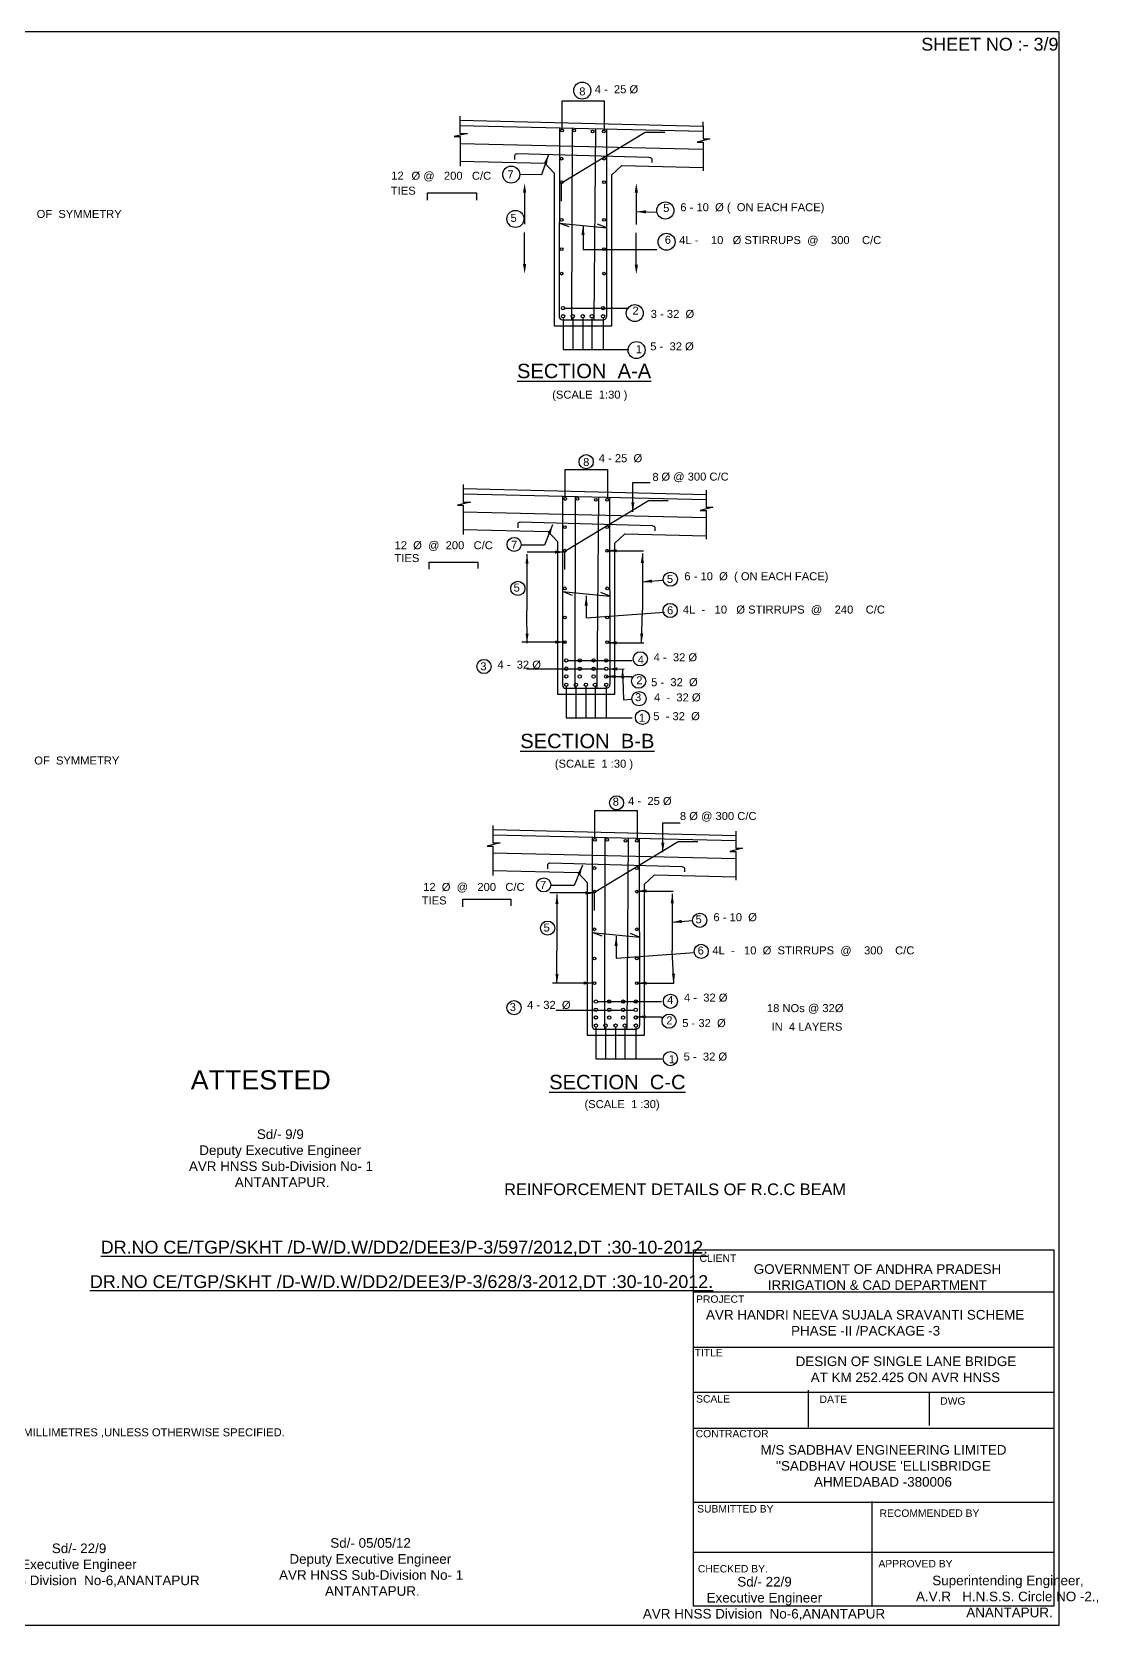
# Model space of a CAD drawing. Header units: inches. Extents: x 25936 to 27299, y 1013 to 2008.
# Drawn here: x 26633 to 27299, y 1013 to 2008 of the extents above; entities that cross this region are included whole.
import ezdxf

# ---------------------------------------------------------------- set-up
doc = ezdxf.new("R2010")
doc.units = ezdxf.units.IN
doc.header["$MEASUREMENT"] = 0
for name, color, linetype in [('DIMENSION', 7, 'Continuous'), ('DIMENSIONS', 255, 'Continuous'), ('TEXT', 1, 'Continuous')]:
    doc.layers.add(name, color=color, linetype=linetype)
doc.styles.get("Standard").update_dxf_attribs({"font": 'arial.ttf', "height": 5})
doc.dimstyles.get("Standard").update_dxf_attribs({"dimtxt": 5, "dimasz": 6, "dimexe": 0.18, "dimexo": 0.0625, "dimgap": 0.09, "dimtad": 0, "dimtih": 1, "dimtoh": 1, "dimdec": 4, "dimzin": 0, "dimdsep": 46, "dimtxsty": 'Standard', "dimcen": 0.09, "dimse1": 1, "dimse2": 1, "dimadec": 0, "dimazin": 0, "dimtfac": 1, "dimtdec": 4, "dimtofl": 0, "dimtmove": 0, "dimatfit": 3, "dimfxl": 1, "dimtolj": 1, "dimtzin": 0, "dimarcsym": 0})

# ---------------------------------------------------------------- blocks, each defined once
blk = doc.blocks.new('*D11')
at = {"layer": 'Defpoints', "color": 0, "transparency": 16777216}
for p in [(26995.59, 1913.77), (26995.59, 1856.68), (27010.92, 1856.68)]:
    blk.add_point(p, dxfattribs=at)
at = {"layer": 'DIMENSIONS', "color": 0, "lineweight": -2, "transparency": 16777216}
for p, q in [((27010.92, 1907.77), (27010.92, 1887.81)), ((27010.92, 1862.68), (27010.92, 1882.63))]:
    blk.add_line(p, q, dxfattribs=at)
at = {"layer": 'DIMENSIONS', "color": 0, "transparency": 16777216}
for points in [[(27009.92, 1907.77), (27011.92, 1907.77), (27010.92, 1913.77)], [(27009.92, 1862.68), (27011.92, 1862.68), (27010.92, 1856.68)]]:
    blk.add_solid(points, dxfattribs=at)
at = {"layer": 'DIMENSIONS', "color": 0, "transparency": 16777216, "insert": (27010.92, 1885.22), "char_height": 5, "attachment_point": 5}
blk.add_mtext('\\A1;  ', dxfattribs=at)
blk = doc.blocks.new('*D12')
at = {"layer": 'Defpoints', "color": 0, "transparency": 16777216}
for p in [(26963.6, 1913.69), (26941.11, 1857.14), (26963.39, 1857.14)]:
    blk.add_point(p, dxfattribs=at)
at = {"layer": 'DIMENSIONS', "color": 0, "lineweight": -2, "transparency": 16777216}
for p, q in [((26941.11, 1907.69), (26941.11, 1888)), ((26941.11, 1863.14), (26941.11, 1882.82))]:
    blk.add_line(p, q, dxfattribs=at)
at = {"layer": 'DIMENSIONS', "color": 0, "transparency": 16777216}
for points in [[(26940.11, 1907.69), (26942.11, 1907.69), (26941.11, 1913.69)], [(26940.11, 1863.14), (26942.11, 1863.14), (26941.11, 1857.14)]]:
    blk.add_solid(points, dxfattribs=at)
at = {"layer": 'DIMENSIONS', "color": 0, "transparency": 16777216, "insert": (26941.11, 1885.41), "char_height": 5, "attachment_point": 5}
blk.add_mtext('\\A1;  ', dxfattribs=at)

msp = doc.modelspace()

# ---------------------------------------------------------------- linework, layer by layer
at = {"color": 0}
for points in [[(26964.53688, 1947.43986), (26964.53688, 1965.06409), (26990.87465, 1965.06409), (26990.92639, 1946.87339)], [(26900.71045, 1955.64836), (26900.71045, 1944.68007), (26905.37736, 1944.68007), (26897.11726, 1942.76247), (26900.80872, 1942.76247), (26900.80872, 1924.29355)], [(26900.71045, 1953.0651), (27052.71467, 1949.40495), (27052.71467, 1952.00946)], [(26900.71045, 1949.71794), (27052.65199, 1946.23163)], [(26964.15711, 1902.52468), (26964.15711, 1913.96604), (27016.43604, 1945.62092), (27028.81192, 1945.62092)], [(26970.77941, 1948.1102), (26970.46859, 1828.30851)], [(26984.56035, 1828.3129), (26985.53778, 1947.77157)], [(27052.65199, 1949.40646), (27052.65199, 1941.37976), (27056.78043, 1941.37976), (27048.88533, 1939.28201), (27052.6449, 1939.28201), (27052.6449, 1921.3687)], [(26900.80872, 1938.52385), (27052.6449, 1934.97232)], [(26900.80872, 1927.43411), (26953.80504, 1926.22626), (26959.67071, 1920.02499), (26959.67071, 1824.62955), (26995.58934, 1824.62955), (26995.58934, 1918.92439), (27001.78314, 1924.73964), (27052.6449, 1923.45809)], [(26969.02806, 1886.34918), (26962.7935, 1888.71387), (26992.44707, 1885.84096), (26986.75014, 1888.03825)], [(26966.18771, 1835.67512), (27006.29347, 1835.67512)], [(26965.139, 1829.48377), (26965.139, 1809.83435), (27006.30921, 1809.83435)], [(26971.20324, 1829.48377), (26971.20324, 1809.83435)], [(26977.42415, 1829.48377), (26977.42415, 1809.83435)], [(26983.10823, 1829.48377), (26983.10823, 1809.83435)], [(26990.11078, 1829.48377), (26990.11078, 1809.83435)], [(26966.53244, 1717.23276), (26966.53244, 1734.85699), (26992.87021, 1734.85699), (26992.92195, 1716.66629)], [(26902.70602, 1725.44127), (26902.70602, 1714.47297), (26907.37292, 1714.47297), (26899.11282, 1712.55538), (26902.80428, 1712.55538), (26902.80428, 1694.08645)], [(26902.70602, 1722.858), (27054.71024, 1719.19785), (27054.71024, 1721.80236)], [(26902.70602, 1719.51084), (27054.64756, 1716.02453)], [(26966.15267, 1672.31758), (26966.15267, 1683.75894), (27018.4316, 1715.41383), (27030.80748, 1715.41383)], [(26972.77497, 1717.9031), (26972.46415, 1598.10141)], [(26986.55591, 1598.1058), (26987.53334, 1717.56447)], [(27054.64756, 1719.19936), (27054.64756, 1711.17266), (27058.77599, 1711.17266), (27050.88089, 1709.07491), (27054.64047, 1709.07491), (27054.64047, 1691.1616)], [(26902.80428, 1708.31675), (27054.64047, 1704.76522)], [(26902.80428, 1697.22701), (26955.80061, 1696.01916), (26961.66628, 1689.81789), (26961.66628, 1594.42246), (26997.5849, 1594.42246), (26997.5849, 1688.71729), (27003.7787, 1694.53254), (27054.64047, 1693.25099)], [(26971.02362, 1656.14208), (26964.78906, 1658.50677), (26994.44264, 1655.63387), (26988.7457, 1657.83115)], [(26968.18327, 1615.50749), (27008.26067, 1615.50749)], [(26991.108, 1609.9906), (26942.41177, 1609.9906)], [(26967.13456, 1599.27667), (26967.13456, 1579.62726), (27008.30478, 1579.62726)], [(26973.1988, 1599.27667), (26973.1988, 1579.62726)], [(26979.41971, 1599.27667), (26979.41971, 1579.62726)], [(26985.10379, 1599.27667), (26985.10379, 1579.62726)], [(26992.10634, 1599.27667), (26992.10634, 1579.62726)], [(26985.07671, 1504.18915), (26985.07671, 1521.81338), (27011.41448, 1521.81338), (27011.46622, 1503.62268)], [(26921.25028, 1512.39766), (26921.25028, 1501.42936), (26925.91719, 1501.42936), (26917.65709, 1499.51177), (26921.34855, 1499.51177), (26921.34855, 1481.04285)], [(26921.25028, 1509.81439), (27073.2545, 1506.15425), (27073.2545, 1508.75876)], [(26921.25028, 1506.46723), (27073.19182, 1502.98093)], [(26991.31924, 1504.8595), (26991.00842, 1385.0578)], [(27005.10018, 1385.0622), (27006.07761, 1504.52087)], [(27073.19182, 1506.15576), (27073.19182, 1498.12905), (27077.32026, 1498.12905), (27069.42516, 1496.03131), (27073.18473, 1496.03131), (27073.18473, 1478.11799)], [(26921.34855, 1495.27314), (27073.18473, 1491.72161)], [(26984.69694, 1459.27397), (26984.69694, 1470.71534), (27036.97587, 1502.37022), (27049.35175, 1502.37022)], [(26921.34855, 1484.1834), (26974.34487, 1482.97555), (26980.21054, 1476.77429), (26980.21054, 1381.37885), (27016.12917, 1381.37885), (27016.12917, 1475.67368), (27022.32297, 1481.48893), (27073.18473, 1480.20738)], [(26989.56789, 1443.09847), (26983.33333, 1445.46317), (27012.9869, 1442.59026), (27007.28997, 1444.78754)], [(27009.58918, 1396.83022), (26960.89295, 1396.83022)], [(26986.66445, 1402.34711), (27026.74185, 1402.34711)], [(26985.67883, 1386.23306), (26985.67883, 1366.58365), (27026.84904, 1366.58365)], [(26991.74307, 1386.23306), (26991.74307, 1366.58365)], [(26997.96398, 1386.23306), (26997.96398, 1366.58365)], [(27003.64806, 1386.23306), (27003.64806, 1366.58365)], [(27010.65061, 1386.23306), (27010.65061, 1366.58365)]]:
    msp.add_lwpolyline(points, dxfattribs=at)
for points in [[(26962.82272, 1948.29277), (26962.76482, 1830.2476, 0.427035423), (26964.79016, 1828.30674), (26989.98477, 1828.31459, 0.417887206), (26992.49242, 1830.85543), (26992.39613, 1947.6142)], [(26935.0697, 1928.45463), (26935.0697, 1930.92194, -0.412682682), (26936.34238, 1932.20129), (27018.80903, 1929.91483, -0.249427553), (27020.54247, 1928.93015), (27020.54247, 1926.65077)], [(26964.81828, 1718.08567), (26964.76038, 1600.0405, 0.427035423), (26966.78572, 1598.09964), (26991.98034, 1598.1075, 0.417887206), (26994.48798, 1600.64833), (26994.39169, 1717.40711)], [(26937.06526, 1698.24753), (26937.06526, 1700.71484, -0.412682682), (26938.33794, 1701.9942), (27020.80459, 1699.70773, -0.249427553), (27022.53803, 1698.72305), (27022.53803, 1696.44368)], [(26983.36255, 1505.04206), (26983.30465, 1386.99689, 0.427035423), (26985.32999, 1385.05603), (27010.5246, 1385.06389, 0.417887206), (27013.03225, 1387.60473), (27012.93596, 1504.3635)], [(26955.60953, 1485.20392), (26955.60953, 1487.67123, -0.412682682), (26956.88221, 1488.95059), (27039.34886, 1486.66413, -0.249427553), (27041.0823, 1485.67944), (27041.0823, 1483.40007)]]:
    msp.add_lwpolyline(points, format="xyb", dxfattribs=at)
for centre, radius in [((26964.53688, 1946.57953), 0.86032), ((26972.07759, 1946.65824), 0.86032), ((26983.63638, 1946.01819), 0.86032), ((26990.68144, 1946.04867), 0.86032), ((26964.24957, 1929.01384), 0.86032), ((26990.73893, 1929.01384), 0.86032), ((26964.24957, 1914.25383), 0.86032), ((26990.73893, 1914.25383), 0.86032), ((26964.24957, 1890.72156), 0.86032), ((26990.73893, 1890.72156), 0.86032), ((26964.24957, 1872.48958), 0.86032), ((26990.73893, 1872.48958), 0.86032), ((26964.24957, 1857.13587), 0.86032), ((26990.73893, 1857.13587), 0.86032), ((26965.139, 1835.67512), 1.04871), ((26990.11078, 1835.65657), 1.04871), ((26965.139, 1830.53248), 1.04871), ((26971.20324, 1830.53248), 1.04871), ((26977.42415, 1830.53248), 1.04871), ((26983.10823, 1830.53248), 1.04871), ((26990.11078, 1830.53248), 1.04871), ((26966.53244, 1716.37244), 0.86032), ((26974.07315, 1716.45114), 0.86032), ((26985.63194, 1715.81109), 0.86032), ((26992.677, 1715.84157), 0.86032), ((26966.24513, 1698.80675), 0.86032), ((26992.7345, 1698.80675), 0.86032), ((26966.24513, 1684.04673), 0.86032), ((26992.7345, 1684.04673), 0.86032), ((26966.24513, 1660.51447), 0.86032), ((26992.7345, 1660.51447), 0.86032), ((26966.24513, 1642.28248), 0.86032), ((26992.7345, 1642.28248), 0.86032), ((26966.24513, 1626.92877), 0.86032), ((26992.7345, 1626.92877), 0.86032), ((26967.13456, 1615.50749), 1.04871), ((26975.55187, 1615.48894), 1.04871), ((26984.19914, 1615.48894), 1.04871), ((26992.10634, 1615.48894), 1.04871), ((26967.13456, 1610.33025), 1.04871), ((26967.13456, 1605.46802), 1.04871), ((26975.55187, 1610.3117), 1.04871), ((26975.55187, 1605.44947), 1.04871), ((26984.19914, 1610.3117), 1.04871), ((26984.19914, 1605.44947), 1.04871), ((26992.10634, 1610.3117), 1.04871), ((26992.10634, 1605.44947), 1.04871), ((26967.13456, 1600.32538), 1.04871), ((26973.1988, 1600.32538), 1.04871), ((26979.41971, 1600.32538), 1.04871), ((26985.10379, 1600.32538), 1.04871), ((26992.10634, 1600.32538), 1.04871), ((26985.07671, 1503.32883), 0.86032), ((26992.61742, 1503.40753), 0.86032), ((27004.17621, 1502.76749), 0.86032), ((27011.22127, 1502.79797), 0.86032), ((26984.7894, 1485.76314), 0.86032), ((27011.27876, 1485.76314), 0.86032), ((26984.7894, 1471.00313), 0.86032), ((27011.27876, 1471.00313), 0.86032), ((26984.7894, 1447.47086), 0.86032), ((27011.27876, 1447.47086), 0.86032), ((26984.7894, 1429.23887), 0.86032), ((27011.27876, 1429.23887), 0.86032), ((26984.7894, 1413.88516), 0.86032), ((27011.27876, 1413.88516), 0.86032), ((26985.61574, 1402.34711), 1.04871), ((26985.61574, 1397.16987), 1.04871), ((26994.03305, 1402.32856), 1.04871), ((26994.03305, 1397.15132), 1.04871), ((27002.68033, 1402.32856), 1.04871), ((27002.68033, 1397.15132), 1.04871), ((27010.58752, 1402.32856), 1.04871), ((27010.58752, 1397.15132), 1.04871), ((26985.61574, 1392.30764), 1.04871), ((26985.67883, 1392.42441), 1.04871), ((26985.67883, 1387.28177), 1.04871), ((26991.74307, 1387.28177), 1.04871), ((26994.03305, 1392.28909), 1.04871), ((26997.96398, 1387.28177), 1.04871), ((27002.68033, 1392.28909), 1.04871), ((27003.64806, 1387.28177), 1.04871), ((27010.58752, 1392.28909), 1.04871), ((27010.65061, 1392.40586), 1.04871), ((27010.65061, 1387.28177), 1.04871)]:
    msp.add_circle(centre, radius, dxfattribs=at)
at = {"layer": 'DIMENSIONS', "color": 0}
msp.add_lwpolyline([(27275.04943, 2008.24122), (25935.69144, 2008.24122), (25935.69144, 1012.68386), (27275.04943, 1012.68386)], close=True, dxfattribs=at)
for points in [[(26880.43016, 1903.122), (26880.43016, 1907.66864), (26910.964, 1907.66864), (26910.964, 1903.06914)], [(26881.54209, 1672.53026), (26881.54209, 1676.79572), (26911.88685, 1676.79572), (26911.88685, 1672.90663)], [(26902.51917, 1461.52698), (26902.51917, 1466.3475), (26932.45956, 1466.3475), (26932.45956, 1462.0832)]]:
    msp.add_lwpolyline(points, dxfattribs=at)
for centre, radius in [((26977.14664, 1971.53165), 5.32158), ((26932.74671, 1919.04578), 5.32158), ((27029.04317, 1896.62004), 5.32158), ((26935.34386, 1891.34344), 5.32158), ((27029.79859, 1877.09674), 5.32158), ((27009.94881, 1832.5), 5.32158), ((27011.04066, 1809.43442), 5.32158), ((26979.58787, 1739.65805), 4.42908), ((26934.55605, 1687.96155), 4.42908), ((26936.87492, 1660.5077), 4.42908), ((27032.1913, 1666.21103), 4.42908), ((27032.05671, 1646.68275), 4.42908), ((26915.71313, 1611.6707), 4.42908), ((27013.38891, 1616.46626), 4.42908), ((27012.37271, 1602.48807), 4.42908), ((27012.59762, 1591.59216), 4.42908), ((27014.73429, 1579.90994), 4.42908), ((26998.55956, 1526.50156), 4.42908), ((26953.07571, 1475.23549), 4.42908), ((27050.5146, 1453.08819), 4.42908), ((26955.47956, 1448.20544), 4.42908), ((27051.47485, 1433.7), 4.42908), ((27032.23281, 1402.52151), 4.42908), ((26934.52355, 1398.47859), 4.42908), ((27031.41224, 1390.09031), 4.42908), ((27032.20308, 1366.66148), 4.42908)]:
    msp.add_circle(centre, radius, dxfattribs=at)
at = {"layer": 'TEXT', "color": 0}
msp.add_lwpolyline([(27271.77555, 1024.54564), (27046.58513, 1024.54564), (27046.58513, 1247.14512), (27271.77555, 1247.14512)], close=True, dxfattribs=at)
for points in [[(27046.58513, 1220.97172), (27271.77555, 1220.97172)], [(27046.58513, 1186.38695), (27271.77555, 1186.38695)], [(27046.58513, 1158.25457), (27271.77555, 1158.25457)], [(27118.48922, 1136.30706), (27118.48922, 1159.53563)], [(27194.15115, 1137.33944), (27194.15115, 1158.50325)], [(27046.58513, 1135.80028), (27271.77555, 1135.80028)], [(27046.58513, 1089.47994), (27271.77555, 1089.47994)], [(27158.27818, 1024.46099), (27158.27818, 1090.01718)], [(27046.58513, 1058.25042), (27271.77555, 1058.25042)]]:
    msp.add_lwpolyline(points, dxfattribs=at)

# ---------------------------------------------------------------- texts
at = {"layer": 'DIMENSION', "color": 0, "char_height": 6, "width": 188.9045003, "attachment_point": 1}
for s, insert in [('\\pi80.148;Sd/- 9/9\\P\\pi44.164;Deputy Executive Engineer  \\P\\pi37.694;AVR HNSS Sub-Division No- 1\\P\\pi64.08; ANTANTAPUR.', (26693.6652, 1322.45286)), ('\\pi69.697;Sd/- 05/05/12 \\P\\pi44.164;Deputy Executive Engineer  \\P\\pi37.694;AVR HNSS Sub-Division No- 1\\P\\pi64.08; ANTANTAPUR.', (26750.0041, 1067.03246)), ('\\pi77.817;Sd/- 22/9\\P\\pi58.616;Executive Engineer  \\P\\pi18.818;AVR HNSS Division  No-6,ANANTAPUR ', (26567.92238, 1063.67253)), ('\\pi77.817;Sd/- 22/9\\P\\pi58.616;Executive Engineer  \\P\\pi18.818;AVR HNSS Division  No-6,ANANTAPUR ', (26996.21163, 1042.81994)), ('\\pi94.452;\\P\\pi47.713;Superintending Engineer,\\P\\pi37.538;A.V.R   H.N.S.S. Circle NO -2.,\\P\\pi66.64; ANANTAPUR.', (27148.12402, 1053.61558))]:
    msp.add_mtext(s, dxfattribs=dict(at, insert=insert))
at = {"layer": 'DIMENSIONS', "color": 0}
for s, height, p in [('ATTESTED   ', 12, (26732.49177, 1347.38606)), ('REINFORCEMENT DETAILS OF R.C.C BEAM', 7.3, (26928.36102, 1281.36374)), ('%%UDR.NO CE/TGP/SKHT /D-W/D.W/DD2/DEE3/P-3/597/2012,DT :30-10-2012.', 8, (26676.29646, 1244.88301)), ('%%UDR.NO CE/TGP/SKHT /D-W/D.W/DD2/DEE3/P-3/628/3-2012,DT :30-10-2012.', 8, (26669.55213, 1223.34075)), ('1.ALL DIMENSIONS ARE IN MILLIMETRES ,UNLESS OTHERWISE SPECIFIED.', 5, (26536.29746, 1130.67598))]:
    msp.add_text(s, height=height, dxfattribs=at).set_placement(p)
at = {"layer": 'TEXT', "color": 0}
for s, height, p in [('SHEET NO :- 3/9', 8, (27188.98939, 1996.52249)), ('8', 5, (26975.25131, 1968.53429)), ('4 -  25 Ø', 5, (26984.92441, 1969.87063)), ('7', 5, (26930.35137, 1916.71953)), ('TIES', 5, (26857.54044, 1906.5254)), ('12 ', 5, (26857.76207, 1915.90326)), ('Ø @   200   C/C', 5, (26870.4321, 1915.84057)), ('OF  SYMMETRY', 5, (26636.2177, 1891.96529)), ('5', 5, (26932.32045, 1889.51194)), ('5', 5, (27027.71673, 1895.71575)), ('6 - 10  Ø (  ON EACH FACE)', 5, (27038.39867, 1896.16494)), ('6', 5, (27028.70551, 1875.8342)), ('4L -    10   Ø STIRRUPS  @    300    C/C', 5, (27037.72615, 1875.63838)), ('2', 5, (27008.5215, 1831.56681)), ('3 - 32  Ø', 5, (27019.89908, 1829.51749)), ('1', 5, (27010.57613, 1807.47367)), ('5 -  32 Ø', 5, (27019.6316, 1809.2265)), ('%%USECTION  A-A', 9, (26936.3664, 1791.84304)), ('(SCALE  1:30 )', 5, (26958.35174, 1779.07034)), ('4 - 25  Ø', 5, (26987.43047, 1739.35878)), ('8', 5, (26977.68743, 1736.97845)), ('8', 5, (27020.97642, 1727.6661)), ('Ø @ 300 C/C', 5, (27026.6021, 1727.84737)), ('12  Ø  @  200   C/C', 5, (26859.84077, 1684.9522)), ('7', 5, (26932.67207, 1685.33478)), ('TIES', 5, (26859.84077, 1676.92014)), ('5', 5, (26934.25721, 1658.4995)), ('5', 5, (27030.0119, 1663.88867)), ('6 - 10  Ø  ( ON EACH FACE)', 5, (27040.92912, 1665.58954)), ('6', 5, (27030.13995, 1644.31987)), ('4L  -   10   Ø STIRRUPS  @    240    C/C', 5, (27040.02887, 1644.77187)), ('3', 5, (26913.40774, 1609.327)), ('4 -  32 Ø', 5, (26924.15552, 1610.3692)), ('4', 5, (27011.76113, 1613.48338)), ('4 -  32 Ø', 5, (27021.72997, 1614.94948)), ('2', 5, (27010.89487, 1600.5831)), ('5 -  32  Ø', 5, (27020.17221, 1599.3898)), ('3', 5, (27010.10736, 1590.04262)), ('4  -  32 Ø', 5, (27021.96818, 1589.87001)), ('5  - 32  Ø', 5, (27021.48887, 1578.14041)), ('1', 5, (27012.54255, 1577.17574)), ('%%USECTION  B-B', 9, (26938.3934, 1560.64806)), ('OF  SYMMETRY', 5, (26634.72781, 1550.45884)), ('(SCALE  1 :30 )', 5, (26959.99152, 1548.4627)), ('8', 5, (26996.16946, 1524.70492)), ('4 -  25 Ø', 5, (27005.79946, 1525.14745)), ('8 Ø @ 300 C/C', 5, (27038.16869, 1515.77199)), ('12  Ø  @   200   C/C', 5, (26877.73262, 1471.44691)), ('7', 5, (26950.70154, 1472.74259)), ('TIES', 5, (26876.86594, 1463.00646)), ('5', 5, (27047.89675, 1451.22431)), ('6 - 10  Ø', 5, (27059.0854, 1452.53958)), ('5', 5, (26952.95677, 1446.05754)), ('6', 5, (27049.23033, 1431.72365)), ('4L  -   10  Ø  STIRRUPS  @    300    C/C', 5, (27058.40818, 1431.8068)), ('4', 5, (27030.18633, 1400.83831)), ('4 -  32 Ø', 5, (27040.70484, 1402.30158)), ('3', 5, (26931.79432, 1396.41048)), ('4 - 32  Ø', 5, (26942.67562, 1397.76234)), ('18 NOs @ 32Ø', 5, (27092.5197, 1395.72565)), ('2', 5, (27029.64844, 1388.05101)), ('5 - 32  Ø', 5, (27039.61847, 1386.38649)), ('IN  4 LAYERS', 5, (27095.40925, 1384.09399)), ('1', 5, (27031.18688, 1363.81152)), ('5 -  32 Ø', 5, (27040.49499, 1365.45698)), ('%%USECTION  C-C', 9, (26956.48594, 1347.53776)), ('(SCALE  1 :30)', 5, (26978.5206, 1335.73565)), ('CLIENT ', 4.620439, (27050.42251, 1239.67088)), ('PROJECT ', 4.620439, (27048.25231, 1214.10672)), ('TITLE ', 4.620439, (27047.34903, 1180.60252)), ('SCALE ', 4.620439, (27048.25231, 1151.73462)), ('DATE ', 4.620439, (27125.42776, 1151.5092)), ('DWG', 4.620439, (27200.79933, 1150.38156)), ('CONTRACTOR', 4.620439, (27048.02091, 1130.00422)), ('SUBMITTED BY ', 4.6204387, (27048.9224, 1083.05193)), ('RECOMMENDED BY', 4.6204387, (27162.88214, 1080.34581)), ('CHECKED BY.', 4.6204387, (27049.37449, 1045.61427)), ('APPROVED BY ', 4.6204387, (27162.2049, 1048.77179))]:
    msp.add_text(s, height=height, dxfattribs=at).set_placement(p)
at = {"layer": 'TEXT', "color": 0, "char_height": 6, "attachment_point": 1}
for s, insert, width in [('\\pi13.897;GOVERNMENT OF ANDHRA PRADESH  \\P\\pi22.662;IRRIGATION & CAD DEPARTMENT ', (27070.39829, 1238.19051), 181.2891824), ('\\pi7.8707;AVR HANDRI NEEVA SUJALA SRAVANTI SCHEME  \\P\\pi61.021;PHASE -II /PACKAGE -3', (27046.58513, 1209.63521), 214.1752725), ('\\pi22.259;DESIGN OF SINGLE LANE BRIDGE  \\P\\pi31.703;AT KM 252.425 ON AVR HNSS', (27088.19406, 1180.5419), 181.2891824), ("\\pi14.331;M/S SADBHAV ENGINEERING LIMITED  \\P\\pi23.906;''SADBHAV HOUSE 'ELLISBRIDGE  \\P\\pi47.744;AHMEDABAD -380006", (27074.19815, 1125.2076), 181.2891824)]:
    msp.add_mtext(s, dxfattribs=dict(at, insert=insert, width=width))

# ---------------------------------------------------------------- dimensions: what is measured, and where the dimension line sits
at = {"layer": 'DIMENSIONS', "color": 0}
for base, p1, p2, picture, middle in [((26941.11066, 1857.1391), (26963.60157, 1913.68792), (26963.38925, 1857.1391), '*D12', (26941.11066, 1885.41351)), ((27010.92152, 1856.67769), (26995.58934, 1913.77118), (26995.58934, 1856.67769), '*D11', (27010.92152, 1885.22444))]:
    dim = msp.add_linear_dim(base=base, p1=p1, p2=p2, angle=90, text='  ', dimstyle='Standard', dxfattribs=at)
    dim.commit()
    dim.dimension.update_dxf_attribs({"geometry": picture, "text_midpoint": middle})

# ---------------------------------------------------------------- leaders
for points in [[(26956.0401, 1931.65516), (26951.73046, 1918.83462), (26938.06829, 1919.04578)], [(27010.92152, 1895.91902), (27023.83437, 1895.53029)], [(26977.62028, 1887.27742), (26977.62028, 1872.33075), (27023.79017, 1872.33075)], [(27008.76311, 1708.25594), (27008.76311, 1726.68839), (27019.51568, 1726.68839)], [(26958.6434, 1700.12759), (26953.46642, 1687.41879), (26939.0501, 1687.42969)], [(26966.15267, 1683.19139), (26942.76067, 1683.19139)], [(26992.7345, 1684.04673), (27015.30119, 1684.04673)], [(26942.60921, 1681.85879), (26942.60921, 1646.73802)], [(27014.68599, 1682.32223), (27014.68599, 1646.85844)], [(27014.68599, 1664.59033), (27027.55241, 1665.64048)], [(26979.61585, 1655.7667), (26979.61585, 1642.01421), (27028.51535, 1645.67387)], [(26942.65427, 1626.29576), (26942.60921, 1646.73802)], [(27014.15179, 1626.48548), (27014.68599, 1646.85844)], [(26966.24513, 1626.92877), (26939.34275, 1626.92877)], [(26992.7345, 1626.48548), (27015.7103, 1626.48548)], [(26992.10634, 1605.44947), (27007.51632, 1605.44947), (27008.59124, 1604.79398)], [(26993.1109, 1610.01061), (27003.30937, 1610.3117)], [(27002.2324, 1610.2799), (27002.80646, 1590.87767), (27008.18029, 1591.26982)], [(27027.46274, 1495.59851), (27027.46274, 1514.03097), (27038.21531, 1514.03097)], [(26977.34303, 1487.47017), (26972.16605, 1474.76136), (26957.74974, 1474.77226)], [(26985.03687, 1470.17916), (26956.9544, 1470.17916)], [(26961.30884, 1469.20137), (26961.30884, 1434.08059)], [(27011.43413, 1471.38931), (27034.00082, 1471.38931)], [(27033.38562, 1469.66481), (27033.38562, 1434.20101)], [(27033.38562, 1451.93291), (27046.25204, 1452.98306)], [(26961.3539, 1413.63834), (26961.30884, 1434.08059)], [(26998.31548, 1443.10928), (26998.31548, 1429.35679), (27047.21498, 1433.01644)], [(27034.40993, 1413.82805), (27033.38562, 1434.20101)], [(26983.92908, 1413.88516), (26958.4812, 1413.88516)], [(27011.43413, 1413.82805), (27034.40993, 1413.82805)], [(27010.80597, 1392.79204), (27026.21595, 1392.79204), (27027.29088, 1392.13656)]]:
    msp.add_leader(points, dimstyle='Standard', override={"dimgap": 0.09, "dimtad": 0}, dxfattribs=at)

doc.saveas('drawing.dxf')
